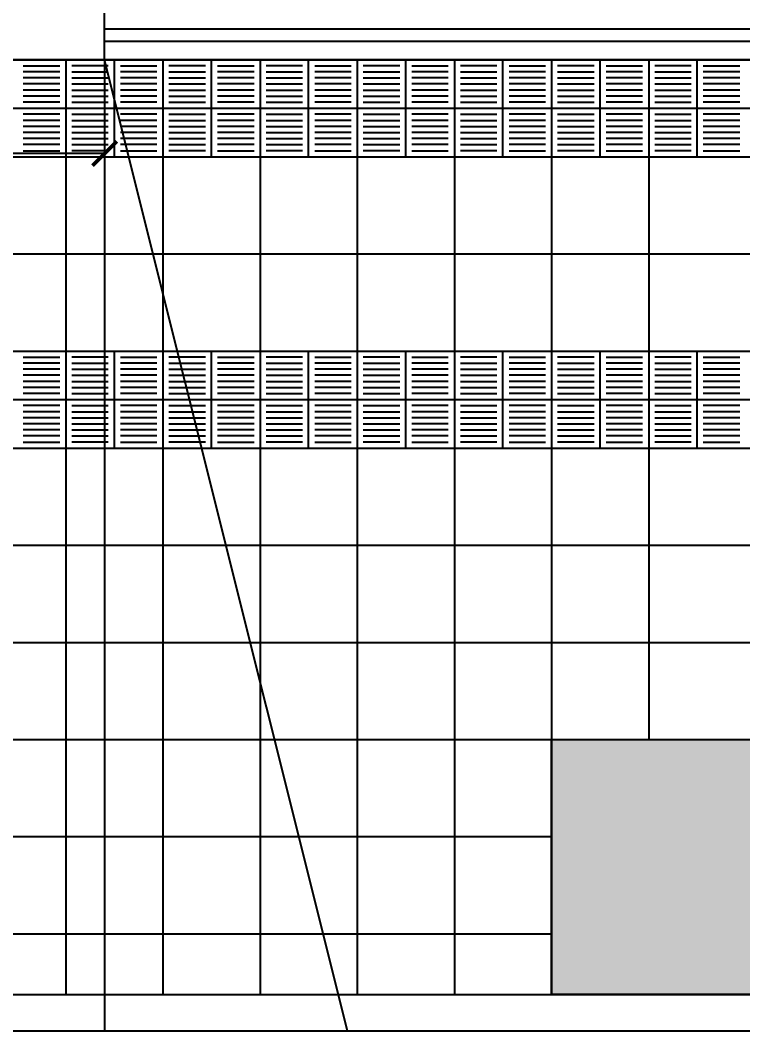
# Model space of a CAD drawing. Header units: inches. Extents: x -309 to 190, y -1585 to -1350.
# Drawn here: x -241.879 to -238.904, y -1423.408 to -1419.246 of the extents above; entities that cross this region are included whole.
import ezdxf
from ezdxf.lldxf.tags import DXFTag

# ---------------------------------------------------------------- set-up
doc = ezdxf.new("R2010")
doc.units = ezdxf.units.IN
doc.header["$MEASUREMENT"] = 0
doc.header["$PDMODE"] = 3
for name, pattern in [('CENTER2', [1.125, 0.75, -0.125, 0.125, -0.125]), ('DASHDOT', [25.4, 12.7, -6.35, 0, -6.35]), ('HIDDEN', [0.375, 0.25, -0.125])]:
    doc.linetypes.add(name, pattern=pattern)
doc.layers.get('0').update_dxf_attribs({"color": 9, "linetype": 'CONTINUOUS'})
doc.layers.get('DEFPOINTS').update_dxf_attribs({"color": 9, "linetype": 'CONTINUOUS'})
for name, color, linetype in [('02', 9, 'CONTINUOUS'), ('CIEGOS', 9, 'CONTINUOUS'), ('COTAS 1.75', 9, 'CONTINUOUS'), ('DET', 9, 'CONTINUOUS'), ('EJES', 9, 'DASHDOT'), ('lm', 9, 'HIDDEN'), ('NO VIDENTES', 9, 'CONTINUOUS'), ('PROY', 9, 'HIDDEN2'), ('V2', 9, 'CONTINUOUS')]:
    doc.layers.add(name, color=color, linetype=linetype)
doc.styles.add('COTAS', font='arial.ttf')
tags = doc.linetypes.add('HIDDEN2', pattern=[0.1875, 0.125, -0.0625]).pattern_tags.tags
tags[6:7] = [DXFTag(74, 4), DXFTag(75, 0), DXFTag(340, '0'), DXFTag(46, 1.0), DXFTag(50, 0.0), DXFTag(44, 0.0), DXFTag(45, 0.0)]
tags[4:5] = [DXFTag(74, 4), DXFTag(75, 0), DXFTag(340, '0'), DXFTag(46, 1.0), DXFTag(50, 0.0), DXFTag(44, 0.0), DXFTag(45, 0.0)]
doc.dimstyles.new('ploteo 100', dxfattribs={"dimscale": 0, "dimtxt": 0.22, "dimasz": 0.1, "dimexe": 0, "dimexo": 0, "dimgap": 0.05, "dimtad": 1, "dimzin": 0, "dimdsep": 46, "dimtxsty": 'COTAS', "dimblk1": 'ARCHTICK', "dimblk2": 'ARCHTICK', "dimsah": 1, "dimcen": 0.7, "dimclrd": 256, "dimclre": 256, "dimclrt": 256, "dimaunit": 1, "dimadec": 3, "dimazin": 0, "dimtfac": 1, "dimtmove": 2, "dimatfit": 3, "dimldrblk": 'ARCHTICK', "dimfxl": 1, "dimtolj": 1, "dimtzin": 0, "dimarcsym": 0})

# ---------------------------------------------------------------- blocks, each defined once
blk = doc.blocks.new('_ARCHTICK')
at = {"color": 0, "linetype": 'ByBlock', "const_width": 0.15}
blk.add_lwpolyline([(-0.5, -0.5), (0.5, 0.5)], dxfattribs=at)
blk = doc.blocks.new('*D16')
at = {"layer": 'COTAS 1.75', "lineweight": -2, "transparency": 16777216}
for p, q in [((-246.5318, -1419.4082), (-246.5318, -1419.795)), ((-241.5318, -1419.4082), (-241.5318, -1419.795)), ((-241.5318, -1419.795), (-246.5318, -1419.795))]:
    blk.add_line(p, q, dxfattribs=at)
at = {"layer": 'DEFPOINTS', "color": 0, "transparency": 16777216}
for p in [(-246.5318, -1419.4082), (-241.5318, -1419.4082), (-246.5318, -1419.795)]:
    blk.add_point(p, dxfattribs=at)
at = {"layer": 'COTAS 1.75', "lineweight": -2, "transparency": 16777216, "xscale": 0.1, "yscale": 0.1, "zscale": 0.1}
for p, rotation in [((-246.5318, -1419.795), 180.0000000002293), ((-241.5318, -1419.795), 2.293365497507693e-10)]:
    blk.add_blockref('_ARCHTICK', p, dxfattribs=dict(at, rotation=rotation))
at = {"layer": 'COTAS 1.75', "transparency": 16777216, "insert": (-244.0318, -1419.6327), "char_height": 0.22, "attachment_point": 5, "style": 'COTAS'}
blk.add_mtext('\\A1;5.00', dxfattribs=at)

msp = doc.modelspace()

# ---------------------------------------------------------------- hatches: boundary and pattern name
at = {"layer": 'DET'}
h = msp.add_hatch(dxfattribs=at)
h.set_pattern_fill('AR-CONC', color=256, scale=0.04, style=0)
h.set_pattern_definition([(50, (136.40562, -1134.24455), (0.28690407, -0.02510085), [0.03, -0.33]), (355, (136.40562, -1134.24455), (-0.05550053, 0.30087685), [0.024, -0.264]), (100.451444, (136.42953, -1134.24665), (0.23140354, 0.275776), [0.02549608, -0.28045684]), (46.1842, (136.40562, -1134.16455), (0.42689653, -0.0662077), [0.045, -0.495]), (96.63564, (136.4412, -1134.17007), (0.37386478, 0.38964744), [0.03824414, -0.4206855]), (351.18416, (136.4056, -1134.16455), (0.37386478, 0.38964744), [0.036, -0.396]), (21, (136.44562, -1134.18455), (0.23876282, -0.16104756), [0.03, -0.33]), (326, (136.44562, -1134.18455), (0.09732613, 0.29006002), [0.024, -0.264]), (71.451445, (136.46552, -1134.19797), (0.33608895, 0.12901246), [0.02549608, -0.28045684]), (37.5, (136.40562, -1134.24455), (0.004863942, 0.133157542), [0, -0.2608, 0, -0.268, 0, -0.265]), (7.5, (136.40562, -1134.24455), (0.105227815, 0.157764685), [0, -0.1528, 0, -0.2548, 0, -0.101]), (327.5, (136.31642, -1134.24455), (0.213528974, -0.009021949), [0, -0.1, 0, -0.312, 0, -0.414]), (317.5, (136.27642, -1134.24455), (0.23327447, 0.04004199), [0, -0.13, 0, -0.2072, 0, -0.294])])
h.paths.add_polyline_path([(-239.6918, -1422.2082), (-239.6918, -1423.2582), (-212.4918, -1423.2582), (-212.4918, -1422.2082)])

# ---------------------------------------------------------------- linework, layer by layer
at = {"layer": '02'}
for p, q in [((-236.541, -1419.2832), (-241.5318, -1419.2832)), ((-236.541, -1419.3332), (-241.5318, -1419.3332)), ((-241.5318, -1419.4082), (-241.5318, -1423.4082)), ((-240.5318, -1423.4082), (-241.5318, -1419.4082))]:
    msp.add_line(p, q, dxfattribs=at)
msp.add_lwpolyline([(-241.5318, -1419.2082), (-236.541, -1419.2082), (-236.541, -1419.4082), (-241.5318, -1419.4082)], close=True, dxfattribs=at)
at = {"layer": 'CIEGOS'}
for points in [[(-264.4918, -1419.4082), (-172.9718, -1419.4082)], [(-264.6577, -1419.8082), (-172.8062, -1419.8082)], [(-264.9895, -1420.6082), (-172.4742, -1420.6082)], [(-264.9895, -1420.6082), (-172.4742, -1420.6082)], [(-265.1553, -1421.0082), (-172.3084, -1421.0082)], [(-265.1553, -1421.0082), (-172.3084, -1421.0082)]]:
    msp.add_lwpolyline(points, dxfattribs=at)
at = {"layer": 'DET'}
for points in [[(-241.6918, -1419.4082), (-241.6918, -1423.2582)], [(-241.4918, -1419.8082), (-241.4918, -1419.4082)], [(-241.2918, -1419.4082), (-241.2918, -1423.2582)], [(-241.0918, -1419.8082), (-241.0918, -1419.4082)], [(-240.8918, -1419.4082), (-240.8918, -1423.2582)], [(-240.6918, -1419.8082), (-240.6918, -1419.4082)], [(-240.4918, -1419.4082), (-240.4918, -1423.2582)], [(-240.2918, -1419.8082), (-240.2918, -1419.4082)], [(-240.0918, -1419.4082), (-240.0918, -1423.2582)], [(-240.0918, -1419.4082), (-240.0918, -1423.2582)], [(-239.8918, -1419.8082), (-239.8918, -1419.4082)], [(-239.8918, -1419.8082), (-239.8918, -1419.4082)], [(-239.6918, -1419.4082), (-239.6918, -1423.2582)], [(-239.6918, -1419.4082), (-239.6918, -1423.2582)], [(-239.4918, -1419.8082), (-239.4918, -1419.4082)], [(-239.4918, -1419.8082), (-239.4918, -1419.4082)], [(-239.2918, -1419.4082), (-239.2918, -1422.2082)], [(-239.2918, -1419.4082), (-239.2918, -1422.2082)], [(-239.0918, -1419.8082), (-239.0918, -1419.4082)], [(-239.0918, -1419.8082), (-239.0918, -1419.4082)], [(-264.5748, -1419.6082), (-172.889, -1419.6082)], [(-264.8236, -1420.2082), (-172.6405, -1420.2082)], [(-264.8236, -1420.2082), (-172.6405, -1420.2082)], [(-241.4918, -1421.0082), (-241.4918, -1420.6082)], [(-241.0918, -1421.0082), (-241.0918, -1420.6082)], [(-240.6918, -1421.0082), (-240.6918, -1420.6082)], [(-240.2918, -1421.0082), (-240.2918, -1420.6082)], [(-239.8918, -1421.0082), (-239.8918, -1420.6082)], [(-239.8918, -1421.0082), (-239.8918, -1420.6082)], [(-239.4918, -1421.0082), (-239.4918, -1420.6082)], [(-239.4918, -1421.0082), (-239.4918, -1420.6082)], [(-239.0918, -1421.0082), (-239.0918, -1420.6082)], [(-239.0918, -1421.0082), (-239.0918, -1420.6082)], [(-265.0724, -1420.8082), (-172.3914, -1420.8082)], [(-265.0724, -1420.8082), (-172.3914, -1420.8082)], [(-265.3212, -1421.4082), (-172.1425, -1421.4082)], [(-265.3212, -1421.4082), (-172.1425, -1421.4082)], [(-265.4871, -1421.8082), (-171.9766, -1421.8082)], [(-265.4871, -1421.8082), (-171.9766, -1421.8082)], [(-265.653, -1422.2082), (-171.8107, -1422.2082)], [(-248.4918, -1422.6082), (-239.6918, -1422.6082)], [(-265.9847, -1423.0082), (-239.6918, -1423.0082)]]:
    msp.add_lwpolyline(points, dxfattribs=at)
at = {"layer": 'EJES', "ltscale": 0.6}
msp.add_line((-241.5318, -1419.4082), (-246.5318, -1419.4082), dxfattribs=at)
at = {"layer": 'lm', "linetype": 'CENTER2'}
msp.add_line((-265.8046, -1419.4082), (-171.4579, -1419.4082), dxfattribs=at)
msp.add_line((-265.8046, -1419.4082), (-171.4579, -1419.4082), dxfattribs=at)
at = {"layer": 'NO VIDENTES'}
for p, q in [((-241.8668, -1419.4332), (-241.7168, -1419.4332)), ((-241.5168, -1419.4332), (-241.6668, -1419.4332)), ((-241.4668, -1419.4332), (-241.3168, -1419.4332)), ((-241.1168, -1419.4332), (-241.2668, -1419.4332)), ((-241.0668, -1419.4332), (-240.9168, -1419.4332)), ((-240.7168, -1419.4332), (-240.8668, -1419.4332)), ((-240.6668, -1419.4332), (-240.5168, -1419.4332)), ((-240.3168, -1419.4332), (-240.4668, -1419.4332)), ((-240.2668, -1419.4332), (-240.1168, -1419.4332)), ((-239.9168, -1419.4332), (-240.0668, -1419.4332)), ((-239.9168, -1419.4332), (-240.0668, -1419.4332)), ((-239.8668, -1419.4332), (-239.7168, -1419.4332)), ((-239.8668, -1419.4332), (-239.7168, -1419.4332)), ((-239.5168, -1419.4332), (-239.6668, -1419.4332)), ((-239.5168, -1419.4332), (-239.6668, -1419.4332)), ((-239.4668, -1419.4332), (-239.3168, -1419.4332)), ((-239.4668, -1419.4332), (-239.3168, -1419.4332)), ((-239.1168, -1419.4332), (-239.2668, -1419.4332)), ((-239.1168, -1419.4332), (-239.2668, -1419.4332)), ((-239.0668, -1419.4332), (-238.9168, -1419.4332)), ((-239.0668, -1419.4332), (-238.9168, -1419.4332)), ((-241.7168, -1419.4582), (-241.8668, -1419.4582)), ((-241.7168, -1419.4832), (-241.8668, -1419.4832)), ((-241.6668, -1419.4582), (-241.5168, -1419.4582)), ((-241.6668, -1419.4832), (-241.5168, -1419.4832)), ((-241.3168, -1419.4582), (-241.4668, -1419.4582)), ((-241.3168, -1419.4832), (-241.4668, -1419.4832)), ((-241.2668, -1419.4582), (-241.1168, -1419.4582)), ((-241.2668, -1419.4832), (-241.1168, -1419.4832)), ((-240.9168, -1419.4582), (-241.0668, -1419.4582)), ((-240.9168, -1419.4832), (-241.0668, -1419.4832)), ((-240.8668, -1419.4582), (-240.7168, -1419.4582)), ((-240.8668, -1419.4832), (-240.7168, -1419.4832)), ((-240.5168, -1419.4582), (-240.6668, -1419.4582)), ((-240.5168, -1419.4832), (-240.6668, -1419.4832)), ((-240.4668, -1419.4582), (-240.3168, -1419.4582)), ((-240.4668, -1419.4832), (-240.3168, -1419.4832)), ((-240.1168, -1419.4582), (-240.2668, -1419.4582)), ((-240.1168, -1419.4832), (-240.2668, -1419.4832)), ((-240.0668, -1419.4582), (-239.9168, -1419.4582)), ((-240.0668, -1419.4582), (-239.9168, -1419.4582)), ((-240.0668, -1419.4832), (-239.9168, -1419.4832)), ((-240.0668, -1419.4832), (-239.9168, -1419.4832)), ((-239.7168, -1419.4582), (-239.8668, -1419.4582)), ((-239.7168, -1419.4582), (-239.8668, -1419.4582)), ((-239.7168, -1419.4832), (-239.8668, -1419.4832)), ((-239.7168, -1419.4832), (-239.8668, -1419.4832)), ((-239.6668, -1419.4582), (-239.5168, -1419.4582)), ((-239.6668, -1419.4582), (-239.5168, -1419.4582)), ((-239.6668, -1419.4832), (-239.5168, -1419.4832)), ((-239.6668, -1419.4832), (-239.5168, -1419.4832)), ((-239.3168, -1419.4582), (-239.4668, -1419.4582)), ((-239.3168, -1419.4582), (-239.4668, -1419.4582)), ((-239.3168, -1419.4832), (-239.4668, -1419.4832)), ((-239.3168, -1419.4832), (-239.4668, -1419.4832)), ((-239.2668, -1419.4582), (-239.1168, -1419.4582)), ((-239.2668, -1419.4582), (-239.1168, -1419.4582)), ((-239.2668, -1419.4832), (-239.1168, -1419.4832)), ((-239.2668, -1419.4832), (-239.1168, -1419.4832)), ((-238.9168, -1419.4582), (-239.0668, -1419.4582)), ((-238.9168, -1419.4582), (-239.0668, -1419.4582)), ((-238.9168, -1419.4832), (-239.0668, -1419.4832)), ((-238.9168, -1419.4832), (-239.0668, -1419.4832)), ((-241.7168, -1419.5082), (-241.8668, -1419.5082)), ((-241.7168, -1419.5332), (-241.8668, -1419.5332)), ((-241.6668, -1419.5082), (-241.5168, -1419.5082)), ((-241.6668, -1419.5332), (-241.5168, -1419.5332)), ((-241.3168, -1419.5082), (-241.4668, -1419.5082)), ((-241.3168, -1419.5332), (-241.4668, -1419.5332)), ((-241.2668, -1419.5082), (-241.1168, -1419.5082)), ((-241.2668, -1419.5332), (-241.1168, -1419.5332)), ((-240.9168, -1419.5082), (-241.0668, -1419.5082)), ((-240.9168, -1419.5332), (-241.0668, -1419.5332)), ((-240.8668, -1419.5082), (-240.7168, -1419.5082)), ((-240.8668, -1419.5332), (-240.7168, -1419.5332)), ((-240.5168, -1419.5082), (-240.6668, -1419.5082)), ((-240.5168, -1419.5332), (-240.6668, -1419.5332)), ((-240.4668, -1419.5082), (-240.3168, -1419.5082)), ((-240.4668, -1419.5332), (-240.3168, -1419.5332)), ((-240.1168, -1419.5082), (-240.2668, -1419.5082)), ((-240.1168, -1419.5332), (-240.2668, -1419.5332)), ((-240.0668, -1419.5082), (-239.9168, -1419.5082)), ((-240.0668, -1419.5082), (-239.9168, -1419.5082)), ((-240.0668, -1419.5332), (-239.9168, -1419.5332)), ((-240.0668, -1419.5332), (-239.9168, -1419.5332)), ((-239.7168, -1419.5082), (-239.8668, -1419.5082)), ((-239.7168, -1419.5082), (-239.8668, -1419.5082)), ((-239.7168, -1419.5332), (-239.8668, -1419.5332)), ((-239.7168, -1419.5332), (-239.8668, -1419.5332)), ((-239.6668, -1419.5082), (-239.5168, -1419.5082)), ((-239.6668, -1419.5082), (-239.5168, -1419.5082)), ((-239.6668, -1419.5332), (-239.5168, -1419.5332)), ((-239.6668, -1419.5332), (-239.5168, -1419.5332)), ((-239.3168, -1419.5082), (-239.4668, -1419.5082)), ((-239.3168, -1419.5082), (-239.4668, -1419.5082)), ((-239.3168, -1419.5332), (-239.4668, -1419.5332)), ((-239.3168, -1419.5332), (-239.4668, -1419.5332)), ((-239.2668, -1419.5082), (-239.1168, -1419.5082)), ((-239.2668, -1419.5082), (-239.1168, -1419.5082)), ((-239.2668, -1419.5332), (-239.1168, -1419.5332)), ((-239.2668, -1419.5332), (-239.1168, -1419.5332)), ((-238.9168, -1419.5082), (-239.0668, -1419.5082)), ((-238.9168, -1419.5082), (-239.0668, -1419.5082)), ((-238.9168, -1419.5332), (-239.0668, -1419.5332)), ((-238.9168, -1419.5332), (-239.0668, -1419.5332)), ((-241.7168, -1419.5582), (-241.8668, -1419.5582)), ((-241.6668, -1419.5582), (-241.5168, -1419.5582)), ((-241.3168, -1419.5582), (-241.4668, -1419.5582)), ((-241.2668, -1419.5582), (-241.1168, -1419.5582)), ((-240.9168, -1419.5582), (-241.0668, -1419.5582)), ((-240.8668, -1419.5582), (-240.7168, -1419.5582)), ((-240.5168, -1419.5582), (-240.6668, -1419.5582)), ((-240.4668, -1419.5582), (-240.3168, -1419.5582)), ((-240.1168, -1419.5582), (-240.2668, -1419.5582)), ((-240.0668, -1419.5582), (-239.9168, -1419.5582)), ((-240.0668, -1419.5582), (-239.9168, -1419.5582)), ((-239.7168, -1419.5582), (-239.8668, -1419.5582)), ((-239.7168, -1419.5582), (-239.8668, -1419.5582)), ((-239.6668, -1419.5582), (-239.5168, -1419.5582)), ((-239.6668, -1419.5582), (-239.5168, -1419.5582)), ((-239.3168, -1419.5582), (-239.4668, -1419.5582)), ((-239.3168, -1419.5582), (-239.4668, -1419.5582)), ((-239.2668, -1419.5582), (-239.1168, -1419.5582)), ((-239.2668, -1419.5582), (-239.1168, -1419.5582)), ((-238.9168, -1419.5582), (-239.0668, -1419.5582)), ((-238.9168, -1419.5582), (-239.0668, -1419.5582)), ((-241.7168, -1419.5832), (-241.8668, -1419.5832)), ((-241.6668, -1419.5832), (-241.5168, -1419.5832)), ((-241.3168, -1419.5832), (-241.4668, -1419.5832)), ((-241.2668, -1419.5832), (-241.1168, -1419.5832)), ((-240.9168, -1419.5832), (-241.0668, -1419.5832)), ((-240.8668, -1419.5832), (-240.7168, -1419.5832)), ((-240.5168, -1419.5832), (-240.6668, -1419.5832)), ((-240.4668, -1419.5832), (-240.3168, -1419.5832)), ((-240.1168, -1419.5832), (-240.2668, -1419.5832)), ((-240.0668, -1419.5832), (-239.9168, -1419.5832)), ((-240.0668, -1419.5832), (-239.9168, -1419.5832)), ((-239.7168, -1419.5832), (-239.8668, -1419.5832)), ((-239.7168, -1419.5832), (-239.8668, -1419.5832)), ((-239.6668, -1419.5832), (-239.5168, -1419.5832)), ((-239.6668, -1419.5832), (-239.5168, -1419.5832)), ((-239.3168, -1419.5832), (-239.4668, -1419.5832)), ((-239.3168, -1419.5832), (-239.4668, -1419.5832)), ((-239.2668, -1419.5832), (-239.1168, -1419.5832)), ((-239.2668, -1419.5832), (-239.1168, -1419.5832)), ((-238.9168, -1419.5832), (-239.0668, -1419.5832)), ((-238.9168, -1419.5832), (-239.0668, -1419.5832)), ((-241.7168, -1419.6332), (-241.8668, -1419.6332)), ((-241.7168, -1419.6582), (-241.8668, -1419.6582)), ((-241.6668, -1419.6332), (-241.5168, -1419.6332)), ((-241.6668, -1419.6582), (-241.5168, -1419.6582)), ((-241.3168, -1419.6332), (-241.4668, -1419.6332)), ((-241.3168, -1419.6582), (-241.4668, -1419.6582)), ((-241.2668, -1419.6332), (-241.1168, -1419.6332)), ((-241.2668, -1419.6582), (-241.1168, -1419.6582)), ((-240.9168, -1419.6332), (-241.0668, -1419.6332)), ((-240.9168, -1419.6582), (-241.0668, -1419.6582)), ((-240.8668, -1419.6332), (-240.7168, -1419.6332)), ((-240.8668, -1419.6582), (-240.7168, -1419.6582)), ((-240.5168, -1419.6332), (-240.6668, -1419.6332)), ((-240.5168, -1419.6582), (-240.6668, -1419.6582)), ((-240.4668, -1419.6332), (-240.3168, -1419.6332)), ((-240.4668, -1419.6582), (-240.3168, -1419.6582)), ((-240.1168, -1419.6332), (-240.2668, -1419.6332)), ((-240.1168, -1419.6582), (-240.2668, -1419.6582)), ((-240.0668, -1419.6332), (-239.9168, -1419.6332)), ((-240.0668, -1419.6332), (-239.9168, -1419.6332)), ((-240.0668, -1419.6582), (-239.9168, -1419.6582)), ((-240.0668, -1419.6582), (-239.9168, -1419.6582)), ((-239.7168, -1419.6332), (-239.8668, -1419.6332)), ((-239.7168, -1419.6332), (-239.8668, -1419.6332)), ((-239.7168, -1419.6582), (-239.8668, -1419.6582)), ((-239.7168, -1419.6582), (-239.8668, -1419.6582)), ((-239.6668, -1419.6332), (-239.5168, -1419.6332)), ((-239.6668, -1419.6332), (-239.5168, -1419.6332)), ((-239.6668, -1419.6582), (-239.5168, -1419.6582)), ((-239.6668, -1419.6582), (-239.5168, -1419.6582)), ((-239.3168, -1419.6332), (-239.4668, -1419.6332)), ((-239.3168, -1419.6332), (-239.4668, -1419.6332)), ((-239.3168, -1419.6582), (-239.4668, -1419.6582)), ((-239.3168, -1419.6582), (-239.4668, -1419.6582)), ((-239.2668, -1419.6332), (-239.1168, -1419.6332)), ((-239.2668, -1419.6332), (-239.1168, -1419.6332)), ((-239.2668, -1419.6582), (-239.1168, -1419.6582)), ((-239.2668, -1419.6582), (-239.1168, -1419.6582)), ((-238.9168, -1419.6332), (-239.0668, -1419.6332)), ((-238.9168, -1419.6332), (-239.0668, -1419.6332)), ((-238.9168, -1419.6582), (-239.0668, -1419.6582)), ((-238.9168, -1419.6582), (-239.0668, -1419.6582)), ((-241.7168, -1419.6832), (-241.8668, -1419.6832)), ((-241.6668, -1419.6832), (-241.5168, -1419.6832)), ((-241.3168, -1419.6832), (-241.4668, -1419.6832)), ((-241.2668, -1419.6832), (-241.1168, -1419.6832)), ((-240.9168, -1419.6832), (-241.0668, -1419.6832)), ((-240.8668, -1419.6832), (-240.7168, -1419.6832)), ((-240.5168, -1419.6832), (-240.6668, -1419.6832)), ((-240.4668, -1419.6832), (-240.3168, -1419.6832)), ((-240.1168, -1419.6832), (-240.2668, -1419.6832)), ((-240.0668, -1419.6832), (-239.9168, -1419.6832)), ((-240.0668, -1419.6832), (-239.9168, -1419.6832)), ((-239.7168, -1419.6832), (-239.8668, -1419.6832)), ((-239.7168, -1419.6832), (-239.8668, -1419.6832)), ((-239.6668, -1419.6832), (-239.5168, -1419.6832)), ((-239.6668, -1419.6832), (-239.5168, -1419.6832)), ((-239.3168, -1419.6832), (-239.4668, -1419.6832)), ((-239.3168, -1419.6832), (-239.4668, -1419.6832)), ((-239.2668, -1419.6832), (-239.1168, -1419.6832)), ((-239.2668, -1419.6832), (-239.1168, -1419.6832)), ((-238.9168, -1419.6832), (-239.0668, -1419.6832)), ((-238.9168, -1419.6832), (-239.0668, -1419.6832)), ((-241.7168, -1419.7082), (-241.8668, -1419.7082)), ((-241.7168, -1419.7332), (-241.8668, -1419.7332)), ((-241.6668, -1419.7082), (-241.5168, -1419.7082)), ((-241.6668, -1419.7332), (-241.5168, -1419.7332)), ((-241.3168, -1419.7082), (-241.4668, -1419.7082)), ((-241.3168, -1419.7332), (-241.4668, -1419.7332)), ((-241.2668, -1419.7082), (-241.1168, -1419.7082)), ((-241.2668, -1419.7332), (-241.1168, -1419.7332)), ((-240.9168, -1419.7082), (-241.0668, -1419.7082)), ((-240.9168, -1419.7332), (-241.0668, -1419.7332)), ((-240.8668, -1419.7082), (-240.7168, -1419.7082)), ((-240.8668, -1419.7332), (-240.7168, -1419.7332)), ((-240.5168, -1419.7082), (-240.6668, -1419.7082)), ((-240.5168, -1419.7332), (-240.6668, -1419.7332)), ((-240.4668, -1419.7082), (-240.3168, -1419.7082)), ((-240.4668, -1419.7332), (-240.3168, -1419.7332)), ((-240.1168, -1419.7082), (-240.2668, -1419.7082)), ((-240.1168, -1419.7332), (-240.2668, -1419.7332)), ((-240.0668, -1419.7082), (-239.9168, -1419.7082)), ((-240.0668, -1419.7082), (-239.9168, -1419.7082)), ((-240.0668, -1419.7332), (-239.9168, -1419.7332)), ((-240.0668, -1419.7332), (-239.9168, -1419.7332)), ((-239.7168, -1419.7082), (-239.8668, -1419.7082)), ((-239.7168, -1419.7082), (-239.8668, -1419.7082)), ((-239.7168, -1419.7332), (-239.8668, -1419.7332)), ((-239.7168, -1419.7332), (-239.8668, -1419.7332)), ((-239.6668, -1419.7082), (-239.5168, -1419.7082)), ((-239.6668, -1419.7082), (-239.5168, -1419.7082)), ((-239.6668, -1419.7332), (-239.5168, -1419.7332)), ((-239.6668, -1419.7332), (-239.5168, -1419.7332)), ((-239.3168, -1419.7082), (-239.4668, -1419.7082)), ((-239.3168, -1419.7082), (-239.4668, -1419.7082)), ((-239.3168, -1419.7332), (-239.4668, -1419.7332)), ((-239.3168, -1419.7332), (-239.4668, -1419.7332)), ((-239.2668, -1419.7082), (-239.1168, -1419.7082)), ((-239.2668, -1419.7082), (-239.1168, -1419.7082)), ((-239.2668, -1419.7332), (-239.1168, -1419.7332)), ((-239.2668, -1419.7332), (-239.1168, -1419.7332)), ((-238.9168, -1419.7082), (-239.0668, -1419.7082)), ((-238.9168, -1419.7082), (-239.0668, -1419.7082)), ((-238.9168, -1419.7332), (-239.0668, -1419.7332)), ((-238.9168, -1419.7332), (-239.0668, -1419.7332)), ((-241.7168, -1419.7582), (-241.8668, -1419.7582)), ((-241.8668, -1419.7832), (-241.7168, -1419.7832)), ((-241.6668, -1419.7582), (-241.5168, -1419.7582)), ((-241.5168, -1419.7832), (-241.6668, -1419.7832)), ((-241.3168, -1419.7582), (-241.4668, -1419.7582)), ((-241.4668, -1419.7832), (-241.3168, -1419.7832)), ((-241.2668, -1419.7582), (-241.1168, -1419.7582)), ((-241.1168, -1419.7832), (-241.2668, -1419.7832)), ((-240.9168, -1419.7582), (-241.0668, -1419.7582)), ((-241.0668, -1419.7832), (-240.9168, -1419.7832)), ((-240.8668, -1419.7582), (-240.7168, -1419.7582)), ((-240.7168, -1419.7832), (-240.8668, -1419.7832)), ((-240.5168, -1419.7582), (-240.6668, -1419.7582)), ((-240.6668, -1419.7832), (-240.5168, -1419.7832)), ((-240.4668, -1419.7582), (-240.3168, -1419.7582)), ((-240.3168, -1419.7832), (-240.4668, -1419.7832)), ((-240.1168, -1419.7582), (-240.2668, -1419.7582)), ((-240.2668, -1419.7832), (-240.1168, -1419.7832)), ((-240.0668, -1419.7582), (-239.9168, -1419.7582)), ((-240.0668, -1419.7582), (-239.9168, -1419.7582)), ((-239.9168, -1419.7832), (-240.0668, -1419.7832)), ((-239.9168, -1419.7832), (-240.0668, -1419.7832)), ((-239.7168, -1419.7582), (-239.8668, -1419.7582)), ((-239.7168, -1419.7582), (-239.8668, -1419.7582)), ((-239.8668, -1419.7832), (-239.7168, -1419.7832)), ((-239.8668, -1419.7832), (-239.7168, -1419.7832)), ((-239.6668, -1419.7582), (-239.5168, -1419.7582)), ((-239.6668, -1419.7582), (-239.5168, -1419.7582)), ((-239.5168, -1419.7832), (-239.6668, -1419.7832)), ((-239.5168, -1419.7832), (-239.6668, -1419.7832)), ((-239.3168, -1419.7582), (-239.4668, -1419.7582)), ((-239.3168, -1419.7582), (-239.4668, -1419.7582)), ((-239.4668, -1419.7832), (-239.3168, -1419.7832)), ((-239.4668, -1419.7832), (-239.3168, -1419.7832)), ((-239.2668, -1419.7582), (-239.1168, -1419.7582)), ((-239.2668, -1419.7582), (-239.1168, -1419.7582)), ((-239.1168, -1419.7832), (-239.2668, -1419.7832)), ((-239.1168, -1419.7832), (-239.2668, -1419.7832)), ((-238.9168, -1419.7582), (-239.0668, -1419.7582)), ((-238.9168, -1419.7582), (-239.0668, -1419.7582)), ((-239.0668, -1419.7832), (-238.9168, -1419.7832)), ((-239.0668, -1419.7832), (-238.9168, -1419.7832)), ((-241.8668, -1420.6332), (-241.7168, -1420.6332)), ((-241.7168, -1420.6582), (-241.8668, -1420.6582)), ((-241.5168, -1420.6332), (-241.6668, -1420.6332)), ((-241.6668, -1420.6582), (-241.5168, -1420.6582)), ((-241.4668, -1420.6332), (-241.3168, -1420.6332)), ((-241.3168, -1420.6582), (-241.4668, -1420.6582)), ((-241.1168, -1420.6332), (-241.2668, -1420.6332)), ((-241.2668, -1420.6582), (-241.1168, -1420.6582)), ((-241.0668, -1420.6332), (-240.9168, -1420.6332)), ((-240.9168, -1420.6582), (-241.0668, -1420.6582)), ((-240.7168, -1420.6332), (-240.8668, -1420.6332)), ((-240.8668, -1420.6582), (-240.7168, -1420.6582)), ((-240.6668, -1420.6332), (-240.5168, -1420.6332)), ((-240.5168, -1420.6582), (-240.6668, -1420.6582)), ((-240.3168, -1420.6332), (-240.4668, -1420.6332)), ((-240.4668, -1420.6582), (-240.3168, -1420.6582)), ((-240.2668, -1420.6332), (-240.1168, -1420.6332)), ((-240.1168, -1420.6582), (-240.2668, -1420.6582)), ((-239.9168, -1420.6332), (-240.0668, -1420.6332)), ((-239.9168, -1420.6332), (-240.0668, -1420.6332)), ((-240.0668, -1420.6582), (-239.9168, -1420.6582)), ((-240.0668, -1420.6582), (-239.9168, -1420.6582)), ((-239.8668, -1420.6332), (-239.7168, -1420.6332)), ((-239.8668, -1420.6332), (-239.7168, -1420.6332)), ((-239.7168, -1420.6582), (-239.8668, -1420.6582)), ((-239.7168, -1420.6582), (-239.8668, -1420.6582)), ((-239.5168, -1420.6332), (-239.6668, -1420.6332)), ((-239.5168, -1420.6332), (-239.6668, -1420.6332)), ((-239.6668, -1420.6582), (-239.5168, -1420.6582)), ((-239.6668, -1420.6582), (-239.5168, -1420.6582)), ((-239.4668, -1420.6332), (-239.3168, -1420.6332)), ((-239.4668, -1420.6332), (-239.3168, -1420.6332)), ((-239.3168, -1420.6582), (-239.4668, -1420.6582)), ((-239.3168, -1420.6582), (-239.4668, -1420.6582)), ((-239.1168, -1420.6332), (-239.2668, -1420.6332)), ((-239.1168, -1420.6332), (-239.2668, -1420.6332)), ((-239.2668, -1420.6582), (-239.1168, -1420.6582)), ((-239.2668, -1420.6582), (-239.1168, -1420.6582)), ((-239.0668, -1420.6332), (-238.9168, -1420.6332)), ((-239.0668, -1420.6332), (-238.9168, -1420.6332)), ((-238.9168, -1420.6582), (-239.0668, -1420.6582)), ((-238.9168, -1420.6582), (-239.0668, -1420.6582)), ((-241.7168, -1420.6832), (-241.8668, -1420.6832)), ((-241.6668, -1420.6832), (-241.5168, -1420.6832)), ((-241.3168, -1420.6832), (-241.4668, -1420.6832)), ((-241.2668, -1420.6832), (-241.1168, -1420.6832)), ((-240.9168, -1420.6832), (-241.0668, -1420.6832)), ((-240.8668, -1420.6832), (-240.7168, -1420.6832)), ((-240.5168, -1420.6832), (-240.6668, -1420.6832)), ((-240.4668, -1420.6832), (-240.3168, -1420.6832)), ((-240.1168, -1420.6832), (-240.2668, -1420.6832)), ((-240.0668, -1420.6832), (-239.9168, -1420.6832)), ((-240.0668, -1420.6832), (-239.9168, -1420.6832)), ((-239.7168, -1420.6832), (-239.8668, -1420.6832)), ((-239.7168, -1420.6832), (-239.8668, -1420.6832)), ((-239.6668, -1420.6832), (-239.5168, -1420.6832)), ((-239.6668, -1420.6832), (-239.5168, -1420.6832)), ((-239.3168, -1420.6832), (-239.4668, -1420.6832)), ((-239.3168, -1420.6832), (-239.4668, -1420.6832)), ((-239.2668, -1420.6832), (-239.1168, -1420.6832)), ((-239.2668, -1420.6832), (-239.1168, -1420.6832)), ((-238.9168, -1420.6832), (-239.0668, -1420.6832)), ((-238.9168, -1420.6832), (-239.0668, -1420.6832)), ((-241.7168, -1420.7082), (-241.8668, -1420.7082)), ((-241.7168, -1420.7332), (-241.8668, -1420.7332)), ((-241.6668, -1420.7082), (-241.5168, -1420.7082)), ((-241.6668, -1420.7332), (-241.5168, -1420.7332)), ((-241.3168, -1420.7082), (-241.4668, -1420.7082)), ((-241.3168, -1420.7332), (-241.4668, -1420.7332)), ((-241.2668, -1420.7082), (-241.1168, -1420.7082)), ((-241.2668, -1420.7332), (-241.1168, -1420.7332)), ((-240.9168, -1420.7082), (-241.0668, -1420.7082)), ((-240.9168, -1420.7332), (-241.0668, -1420.7332)), ((-240.8668, -1420.7082), (-240.7168, -1420.7082)), ((-240.8668, -1420.7332), (-240.7168, -1420.7332)), ((-240.5168, -1420.7082), (-240.6668, -1420.7082)), ((-240.5168, -1420.7332), (-240.6668, -1420.7332)), ((-240.4668, -1420.7082), (-240.3168, -1420.7082)), ((-240.4668, -1420.7332), (-240.3168, -1420.7332)), ((-240.1168, -1420.7082), (-240.2668, -1420.7082)), ((-240.1168, -1420.7332), (-240.2668, -1420.7332)), ((-240.0668, -1420.7082), (-239.9168, -1420.7082)), ((-240.0668, -1420.7082), (-239.9168, -1420.7082)), ((-240.0668, -1420.7332), (-239.9168, -1420.7332)), ((-240.0668, -1420.7332), (-239.9168, -1420.7332)), ((-239.7168, -1420.7082), (-239.8668, -1420.7082)), ((-239.7168, -1420.7082), (-239.8668, -1420.7082)), ((-239.7168, -1420.7332), (-239.8668, -1420.7332)), ((-239.7168, -1420.7332), (-239.8668, -1420.7332)), ((-239.6668, -1420.7082), (-239.5168, -1420.7082)), ((-239.6668, -1420.7082), (-239.5168, -1420.7082)), ((-239.6668, -1420.7332), (-239.5168, -1420.7332)), ((-239.6668, -1420.7332), (-239.5168, -1420.7332)), ((-239.3168, -1420.7082), (-239.4668, -1420.7082)), ((-239.3168, -1420.7082), (-239.4668, -1420.7082)), ((-239.3168, -1420.7332), (-239.4668, -1420.7332)), ((-239.3168, -1420.7332), (-239.4668, -1420.7332)), ((-239.2668, -1420.7082), (-239.1168, -1420.7082)), ((-239.2668, -1420.7082), (-239.1168, -1420.7082)), ((-239.2668, -1420.7332), (-239.1168, -1420.7332)), ((-239.2668, -1420.7332), (-239.1168, -1420.7332)), ((-238.9168, -1420.7082), (-239.0668, -1420.7082)), ((-238.9168, -1420.7082), (-239.0668, -1420.7082)), ((-238.9168, -1420.7332), (-239.0668, -1420.7332)), ((-238.9168, -1420.7332), (-239.0668, -1420.7332)), ((-241.7168, -1420.7582), (-241.8668, -1420.7582)), ((-241.7168, -1420.7832), (-241.8668, -1420.7832)), ((-241.6668, -1420.7582), (-241.5168, -1420.7582)), ((-241.6668, -1420.7832), (-241.5168, -1420.7832)), ((-241.3168, -1420.7582), (-241.4668, -1420.7582)), ((-241.3168, -1420.7832), (-241.4668, -1420.7832)), ((-241.2668, -1420.7582), (-241.1168, -1420.7582)), ((-241.2668, -1420.7832), (-241.1168, -1420.7832)), ((-240.9168, -1420.7582), (-241.0668, -1420.7582)), ((-240.9168, -1420.7832), (-241.0668, -1420.7832)), ((-240.8668, -1420.7582), (-240.7168, -1420.7582)), ((-240.8668, -1420.7832), (-240.7168, -1420.7832)), ((-240.5168, -1420.7582), (-240.6668, -1420.7582)), ((-240.5168, -1420.7832), (-240.6668, -1420.7832)), ((-240.4668, -1420.7582), (-240.3168, -1420.7582)), ((-240.4668, -1420.7832), (-240.3168, -1420.7832)), ((-240.1168, -1420.7582), (-240.2668, -1420.7582)), ((-240.1168, -1420.7832), (-240.2668, -1420.7832)), ((-240.0668, -1420.7582), (-239.9168, -1420.7582)), ((-240.0668, -1420.7582), (-239.9168, -1420.7582)), ((-240.0668, -1420.7832), (-239.9168, -1420.7832)), ((-240.0668, -1420.7832), (-239.9168, -1420.7832)), ((-239.7168, -1420.7582), (-239.8668, -1420.7582)), ((-239.7168, -1420.7582), (-239.8668, -1420.7582)), ((-239.7168, -1420.7832), (-239.8668, -1420.7832)), ((-239.7168, -1420.7832), (-239.8668, -1420.7832)), ((-239.6668, -1420.7582), (-239.5168, -1420.7582)), ((-239.6668, -1420.7582), (-239.5168, -1420.7582)), ((-239.6668, -1420.7832), (-239.5168, -1420.7832)), ((-239.6668, -1420.7832), (-239.5168, -1420.7832)), ((-239.3168, -1420.7582), (-239.4668, -1420.7582)), ((-239.3168, -1420.7582), (-239.4668, -1420.7582)), ((-239.3168, -1420.7832), (-239.4668, -1420.7832)), ((-239.3168, -1420.7832), (-239.4668, -1420.7832)), ((-239.2668, -1420.7582), (-239.1168, -1420.7582)), ((-239.2668, -1420.7582), (-239.1168, -1420.7582)), ((-239.2668, -1420.7832), (-239.1168, -1420.7832)), ((-239.2668, -1420.7832), (-239.1168, -1420.7832)), ((-238.9168, -1420.7582), (-239.0668, -1420.7582)), ((-238.9168, -1420.7582), (-239.0668, -1420.7582)), ((-238.9168, -1420.7832), (-239.0668, -1420.7832)), ((-238.9168, -1420.7832), (-239.0668, -1420.7832)), ((-241.7168, -1420.8332), (-241.8668, -1420.8332)), ((-241.7168, -1420.8582), (-241.8668, -1420.8582)), ((-241.6668, -1420.8332), (-241.5168, -1420.8332)), ((-241.6668, -1420.8582), (-241.5168, -1420.8582)), ((-241.3168, -1420.8332), (-241.4668, -1420.8332)), ((-241.3168, -1420.8582), (-241.4668, -1420.8582)), ((-241.2668, -1420.8332), (-241.1168, -1420.8332)), ((-241.2668, -1420.8582), (-241.1168, -1420.8582)), ((-240.9168, -1420.8332), (-241.0668, -1420.8332)), ((-240.9168, -1420.8582), (-241.0668, -1420.8582)), ((-240.8668, -1420.8332), (-240.7168, -1420.8332)), ((-240.8668, -1420.8582), (-240.7168, -1420.8582)), ((-240.5168, -1420.8332), (-240.6668, -1420.8332)), ((-240.5168, -1420.8582), (-240.6668, -1420.8582)), ((-240.4668, -1420.8332), (-240.3168, -1420.8332)), ((-240.4668, -1420.8582), (-240.3168, -1420.8582)), ((-240.1168, -1420.8332), (-240.2668, -1420.8332)), ((-240.1168, -1420.8582), (-240.2668, -1420.8582)), ((-240.0668, -1420.8332), (-239.9168, -1420.8332)), ((-240.0668, -1420.8332), (-239.9168, -1420.8332)), ((-240.0668, -1420.8582), (-239.9168, -1420.8582)), ((-240.0668, -1420.8582), (-239.9168, -1420.8582)), ((-239.7168, -1420.8332), (-239.8668, -1420.8332)), ((-239.7168, -1420.8332), (-239.8668, -1420.8332)), ((-239.7168, -1420.8582), (-239.8668, -1420.8582)), ((-239.7168, -1420.8582), (-239.8668, -1420.8582)), ((-239.6668, -1420.8332), (-239.5168, -1420.8332)), ((-239.6668, -1420.8332), (-239.5168, -1420.8332)), ((-239.6668, -1420.8582), (-239.5168, -1420.8582)), ((-239.6668, -1420.8582), (-239.5168, -1420.8582)), ((-239.3168, -1420.8332), (-239.4668, -1420.8332)), ((-239.3168, -1420.8332), (-239.4668, -1420.8332)), ((-239.3168, -1420.8582), (-239.4668, -1420.8582)), ((-239.3168, -1420.8582), (-239.4668, -1420.8582)), ((-239.2668, -1420.8332), (-239.1168, -1420.8332)), ((-239.2668, -1420.8332), (-239.1168, -1420.8332)), ((-239.2668, -1420.8582), (-239.1168, -1420.8582)), ((-239.2668, -1420.8582), (-239.1168, -1420.8582)), ((-238.9168, -1420.8332), (-239.0668, -1420.8332)), ((-238.9168, -1420.8332), (-239.0668, -1420.8332)), ((-238.9168, -1420.8582), (-239.0668, -1420.8582)), ((-238.9168, -1420.8582), (-239.0668, -1420.8582)), ((-241.7168, -1420.8832), (-241.8668, -1420.8832)), ((-241.7168, -1420.9082), (-241.8668, -1420.9082)), ((-241.6668, -1420.8832), (-241.5168, -1420.8832)), ((-241.6668, -1420.9082), (-241.5168, -1420.9082)), ((-241.3168, -1420.8832), (-241.4668, -1420.8832)), ((-241.3168, -1420.9082), (-241.4668, -1420.9082)), ((-241.2668, -1420.8832), (-241.1168, -1420.8832)), ((-241.2668, -1420.9082), (-241.1168, -1420.9082)), ((-240.9168, -1420.8832), (-241.0668, -1420.8832)), ((-240.9168, -1420.9082), (-241.0668, -1420.9082)), ((-240.8668, -1420.8832), (-240.7168, -1420.8832)), ((-240.8668, -1420.9082), (-240.7168, -1420.9082)), ((-240.5168, -1420.8832), (-240.6668, -1420.8832)), ((-240.5168, -1420.9082), (-240.6668, -1420.9082)), ((-240.4668, -1420.8832), (-240.3168, -1420.8832)), ((-240.4668, -1420.9082), (-240.3168, -1420.9082)), ((-240.1168, -1420.8832), (-240.2668, -1420.8832)), ((-240.1168, -1420.9082), (-240.2668, -1420.9082)), ((-240.0668, -1420.8832), (-239.9168, -1420.8832)), ((-240.0668, -1420.8832), (-239.9168, -1420.8832)), ((-240.0668, -1420.9082), (-239.9168, -1420.9082)), ((-240.0668, -1420.9082), (-239.9168, -1420.9082)), ((-239.7168, -1420.8832), (-239.8668, -1420.8832)), ((-239.7168, -1420.8832), (-239.8668, -1420.8832)), ((-239.7168, -1420.9082), (-239.8668, -1420.9082)), ((-239.7168, -1420.9082), (-239.8668, -1420.9082)), ((-239.6668, -1420.8832), (-239.5168, -1420.8832)), ((-239.6668, -1420.8832), (-239.5168, -1420.8832)), ((-239.6668, -1420.9082), (-239.5168, -1420.9082)), ((-239.6668, -1420.9082), (-239.5168, -1420.9082)), ((-239.3168, -1420.8832), (-239.4668, -1420.8832)), ((-239.3168, -1420.8832), (-239.4668, -1420.8832)), ((-239.3168, -1420.9082), (-239.4668, -1420.9082)), ((-239.3168, -1420.9082), (-239.4668, -1420.9082)), ((-239.2668, -1420.8832), (-239.1168, -1420.8832)), ((-239.2668, -1420.8832), (-239.1168, -1420.8832)), ((-239.2668, -1420.9082), (-239.1168, -1420.9082)), ((-239.2668, -1420.9082), (-239.1168, -1420.9082)), ((-238.9168, -1420.8832), (-239.0668, -1420.8832)), ((-238.9168, -1420.8832), (-239.0668, -1420.8832)), ((-238.9168, -1420.9082), (-239.0668, -1420.9082)), ((-238.9168, -1420.9082), (-239.0668, -1420.9082)), ((-241.7168, -1420.9332), (-241.8668, -1420.9332)), ((-241.6668, -1420.9332), (-241.5168, -1420.9332)), ((-241.3168, -1420.9332), (-241.4668, -1420.9332)), ((-241.2668, -1420.9332), (-241.1168, -1420.9332)), ((-240.9168, -1420.9332), (-241.0668, -1420.9332)), ((-240.8668, -1420.9332), (-240.7168, -1420.9332)), ((-240.5168, -1420.9332), (-240.6668, -1420.9332)), ((-240.4668, -1420.9332), (-240.3168, -1420.9332)), ((-240.1168, -1420.9332), (-240.2668, -1420.9332)), ((-240.0668, -1420.9332), (-239.9168, -1420.9332)), ((-240.0668, -1420.9332), (-239.9168, -1420.9332)), ((-239.7168, -1420.9332), (-239.8668, -1420.9332)), ((-239.7168, -1420.9332), (-239.8668, -1420.9332)), ((-239.6668, -1420.9332), (-239.5168, -1420.9332)), ((-239.6668, -1420.9332), (-239.5168, -1420.9332)), ((-239.3168, -1420.9332), (-239.4668, -1420.9332)), ((-239.3168, -1420.9332), (-239.4668, -1420.9332)), ((-239.2668, -1420.9332), (-239.1168, -1420.9332)), ((-239.2668, -1420.9332), (-239.1168, -1420.9332)), ((-238.9168, -1420.9332), (-239.0668, -1420.9332)), ((-238.9168, -1420.9332), (-239.0668, -1420.9332)), ((-241.7168, -1420.9582), (-241.8668, -1420.9582)), ((-241.8668, -1420.9832), (-241.7168, -1420.9832)), ((-241.6668, -1420.9582), (-241.5168, -1420.9582)), ((-241.5168, -1420.9832), (-241.6668, -1420.9832)), ((-241.3168, -1420.9582), (-241.4668, -1420.9582)), ((-241.4668, -1420.9832), (-241.3168, -1420.9832)), ((-241.2668, -1420.9582), (-241.1168, -1420.9582)), ((-241.1168, -1420.9832), (-241.2668, -1420.9832)), ((-240.9168, -1420.9582), (-241.0668, -1420.9582)), ((-241.0668, -1420.9832), (-240.9168, -1420.9832)), ((-240.8668, -1420.9582), (-240.7168, -1420.9582)), ((-240.7168, -1420.9832), (-240.8668, -1420.9832)), ((-240.5168, -1420.9582), (-240.6668, -1420.9582)), ((-240.6668, -1420.9832), (-240.5168, -1420.9832)), ((-240.4668, -1420.9582), (-240.3168, -1420.9582)), ((-240.3168, -1420.9832), (-240.4668, -1420.9832)), ((-240.1168, -1420.9582), (-240.2668, -1420.9582)), ((-240.2668, -1420.9832), (-240.1168, -1420.9832)), ((-240.0668, -1420.9582), (-239.9168, -1420.9582)), ((-240.0668, -1420.9582), (-239.9168, -1420.9582)), ((-239.9168, -1420.9832), (-240.0668, -1420.9832)), ((-239.9168, -1420.9832), (-240.0668, -1420.9832)), ((-239.7168, -1420.9582), (-239.8668, -1420.9582)), ((-239.7168, -1420.9582), (-239.8668, -1420.9582)), ((-239.8668, -1420.9832), (-239.7168, -1420.9832)), ((-239.8668, -1420.9832), (-239.7168, -1420.9832)), ((-239.6668, -1420.9582), (-239.5168, -1420.9582)), ((-239.6668, -1420.9582), (-239.5168, -1420.9582)), ((-239.5168, -1420.9832), (-239.6668, -1420.9832)), ((-239.5168, -1420.9832), (-239.6668, -1420.9832)), ((-239.3168, -1420.9582), (-239.4668, -1420.9582)), ((-239.3168, -1420.9582), (-239.4668, -1420.9582)), ((-239.4668, -1420.9832), (-239.3168, -1420.9832)), ((-239.4668, -1420.9832), (-239.3168, -1420.9832)), ((-239.2668, -1420.9582), (-239.1168, -1420.9582)), ((-239.2668, -1420.9582), (-239.1168, -1420.9582)), ((-239.1168, -1420.9832), (-239.2668, -1420.9832)), ((-239.1168, -1420.9832), (-239.2668, -1420.9832)), ((-238.9168, -1420.9582), (-239.0668, -1420.9582)), ((-238.9168, -1420.9582), (-239.0668, -1420.9582)), ((-239.0668, -1420.9832), (-238.9168, -1420.9832)), ((-239.0668, -1420.9832), (-238.9168, -1420.9832))]:
    msp.add_line(p, q, dxfattribs=at)
at = {"layer": 'PROY', "linetype": 'HIDDEN2', "ltscale": 3}
msp.add_arc((-241.5318, -1419.7128), 3, 90, 180, dxfattribs=at)
at = {"layer": 'V2'}
for points in [[(-272.7318, -1415.4082, 0.414214), (-264.7318, -1423.4082), (-172.7318, -1423.4082, 0.414214), (-164.7318, -1415.4082), (-164.7318, -1390.4819, 0.330583), (-171.8369, -1380.9101), (-202.5175, -1371.6307, 0.073558), (-204.8335, -1371.2882), (-264.7318, -1371.2882, 0.414214), (-272.7318, -1379.2882)], [(-272.5818, -1415.4082, 0.414214), (-264.7318, -1423.2582), (-172.7318, -1423.2582, 0.414214), (-164.8818, -1415.4082), (-164.8818, -1390.4819, 0.330583), (-171.8803, -1381.0537), (-202.5609, -1371.7743, 0.073558), (-204.8335, -1371.4382), (-264.7318, -1371.4382, 0.414214), (-272.5818, -1379.2882)]]:
    msp.add_lwpolyline(points, format="xyb", close=True, dxfattribs=at)
msp.add_lwpolyline([(-239.6918, -1422.2082), (-212.4918, -1422.2082), (-212.4918, -1423.2582), (-239.6918, -1423.2582)], close=True, dxfattribs=at)

# ---------------------------------------------------------------- dimensions: what is measured, and where the dimension line sits
at = {"layer": 'COTAS 1.75'}
dim = msp.add_aligned_dim(p1=(-241.5318, -1419.4082), p2=(-246.5318, -1419.4082), distance=0.3868, dimstyle='ploteo 100', override={"dimscale": 1}, dxfattribs=at)
dim.commit()
dim.dimension.update_dxf_attribs({"geometry": '*D16', "text_midpoint": (-244.0318, -1419.6327)})

doc.saveas('drawing.dxf')
